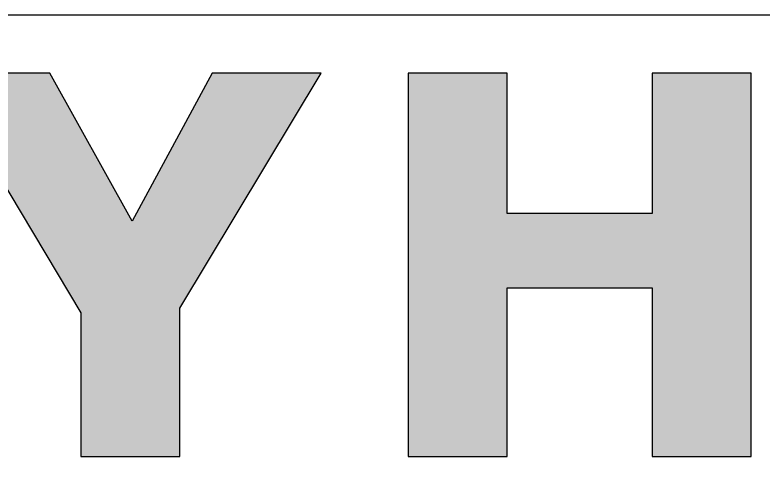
# Model space of a CAD drawing. Header units: millimetres. Extents: x 0 to 1097966, y -63096 to 223085.
# Drawn here: x 338595.9 to 338625.2, y -63081.24 to -63063.6 of the extents above; entities that cross this region are included whole.
import ezdxf

# ---------------------------------------------------------------- set-up
doc = ezdxf.new("R2010")
doc.units = ezdxf.units.MM
doc.layers.add('DZ-文字说明', color=1, linetype='Continuous')
doc.layers.add('layer 1', color=7, linetype='Continuous')

# ---------------------------------------------------------------- blocks, each defined once
blk = doc.blocks.new('YQ1204162216')
h = blk.add_hatch(color=7)
h.dxf.hatch_style = 1
edge = h.paths.add_edge_path()
edge.add_spline(control_points=[(-0.99814, 0.52951), (-0.92776, 0.6466), (-0.85738, 0.76368), (-0.85738, 0.76368), (-0.85738, 0.76368), (-1.0743, 0.76368), (-1.0743, 0.76368), (-1.0743, 0.76368), (-1.0743, 0.76368), (-1.23362, 0.46885), (-1.23362, 0.46885), (-1.23362, 0.46885), (-1.23362, 0.46885), (-1.39801, 0.76368), (-1.39801, 0.76368), (-1.39801, 0.76368), (-1.39801, 0.76368), (-1.62211, 0.76368), (-1.62211, 0.76368), (-1.62211, 0.76368), (-1.62211, 0.76368), (-1.33639, 0.28625), (-1.33639, 0.28625)], knot_values=[0.4, 0.4, 0.4, 0.4, 0.45, 0.45, 0.45, 0.65, 0.65, 0.65, 0.6501, 0.75, 0.75, 0.75, 0.7501, 0.85, 0.85, 0.85, 0.8501, 0.95, 0.95, 0.95, 0.9501, 1.05, 1.05, 1.05, 1.05], degree=3, periodic=0)
edge.add_spline(control_points=[(-1.33639, 0.28625), (-1.33639, 0.28624), (-1.33639, 0), (-1.33639, 0)], knot_values=[0.3, 0.3, 0.3, 0.3, 0.399999, 0.399999, 0.399999, 0.399999], degree=3, periodic=0)
edge.add_spline(control_points=[(-1.33639, 0), (-1.33639, 0), (-1.1389, 0), (-1.1389, 0)], knot_values=[0.2, 0.2, 0.2, 0.2, 0.299999, 0.299999, 0.299999, 0.299999], degree=3, periodic=0)
edge.add_spline(control_points=[(-1.1389, 0), (-1.1389, 0.00001), (-1.1389, 0.29535), (-1.1389, 0.29535)], knot_values=[0.1, 0.1, 0.1, 0.1, 0.199999, 0.199999, 0.199999, 0.199999], degree=3, periodic=0)
edge.add_spline(control_points=[(-1.1389, 0.29535), (-1.1389, 0.29535), (-1.1389, 0.29535), (-1.1389, 0.29535), (-1.1389, 0.29535), (-1.06852, 0.41243), (-0.99814, 0.52951)], knot_values=[0.05, 0.05, 0.05, 0.05, 0.075, 0.075, 0.075, 0.1, 0.1, 0.1, 0.1], degree=3, periodic=0)
h = blk.add_hatch(color=7)
h.dxf.hatch_style = 1
edge = h.paths.add_edge_path()
edge.add_spline(control_points=[(0, 0), (0, 0), (0, 0.76368), (0, 0.76368), (0, 0.76368), (0, 0.76368), (-0.19748, 0.76368), (-0.19748, 0.76368), (-0.19748, 0.76368), (-0.19748, 0.76368), (-0.19748, 0.48426), (-0.19748, 0.48426), (-0.19748, 0.48426), (-0.19748, 0.48426), (-0.48635, 0.48426), (-0.48635, 0.48426), (-0.48635, 0.48426), (-0.48635, 0.48426), (-0.48635, 0.76368), (-0.48635, 0.76368), (-0.48635, 0.76368), (-0.48635, 0.76368), (-0.68384, 0.76368), (-0.68384, 0.76368)], knot_values=[0.4615385, 0.4615385, 0.4615385, 0.4615385, 0.6153846, 0.6153846, 0.6153846, 0.6154846, 0.6923077, 0.6923077, 0.6923077, 0.6924077, 0.7692308, 0.7692308, 0.7692308, 0.7693308, 0.8461538, 0.8461539, 0.8461539, 0.8462539, 0.9230769, 0.9230769, 0.9230769, 0.9231769, 1, 1, 1, 1], degree=3, periodic=0)
edge.add_spline(control_points=[(-0.68384, 0.76368), (-0.68384, 0.76368), (-0.68384, 0.76368), (-0.68384, 0.76368), (-0.68384, 0.76368), (-0.68384, 0), (-0.68384, 0), (-0.68384, 0), (-0.68384, 0), (-0.68384, 0), (-0.68384, 0)], knot_values=[0.3846146, 0.3846146, 0.3846146, 0.3846146, 0.4230765, 0.4230765, 0.4230765, 0.4231765, 0.4232765, 0.4233765, 0.4234765, 0.4615385, 0.4615385, 0.4615385, 0.4615385], degree=3, periodic=0)
edge.add_spline(control_points=[(-0.68384, 0), (-0.68384, 0), (-0.48635, 0), (-0.48635, 0)], knot_values=[0.3076923, 0.3076923, 0.3076923, 0.3076923, 0.3846146, 0.3846146, 0.3846146, 0.3846146], degree=3, periodic=0)
edge.add_spline(control_points=[(-0.48635, 0), (-0.48635, 0), (-0.48635, 0), (-0.48635, 0), (-0.48635, 0), (-0.48635, 0.33614), (-0.48635, 0.33614), (-0.48635, 0.33614), (-0.48635, 0.33614), (-0.48635, 0.33614), (-0.48635, 0.33614)], knot_values=[0.2307685, 0.2307685, 0.2307685, 0.2307685, 0.2692304, 0.2692304, 0.2692304, 0.2693304, 0.2694304, 0.2695304, 0.2696304, 0.3076923, 0.3076923, 0.3076923, 0.3076923], degree=3, periodic=0)
edge.add_spline(control_points=[(-0.48635, 0.33614), (-0.48634, 0.33614), (-0.19748, 0.33614), (-0.19748, 0.33614)], knot_values=[0.1538462, 0.1538462, 0.1538462, 0.1538462, 0.2307685, 0.2307685, 0.2307685, 0.2307685], degree=3, periodic=0)
edge.add_spline(control_points=[(-0.19748, 0.33614), (-0.19748, 0.33614), (-0.19748, 0.33614), (-0.19748, 0.33614), (-0.19748, 0.33614), (-0.19748, 0), (-0.19748, 0), (-0.19748, 0), (-0.19748, 0), (-0.19748, 0), (-0.19748, 0)], knot_values=[0.0769223, 0.0769223, 0.0769223, 0.0769223, 0.1153842, 0.1153842, 0.1153842, 0.1154842, 0.1155842, 0.1156842, 0.1157842, 0.1538462, 0.1538462, 0.1538462, 0.1538462], degree=3, periodic=0)
edge.add_spline(control_points=[(-0.19748, 0), (-0.19748, 0), (0, 0), (0, 0)], knot_values=[0, 0, 0, 0, 0.0769223, 0.0769223, 0.0769223, 0.0769223], degree=3, periodic=0)
at = {"layer": 'layer 1', "color": 7}
for points, knots in [([(-0.85738, 0.76368), (-0.85738, 0.76368), (-1.1389, 0.29535), (-1.1389, 0.29535), (-1.1389, 0.29535), (-1.1389, 0.29535), (-1.1389, 0), (-1.1389, 0), (-1.1389, 0), (-1.1389, 0), (-1.33639, 0), (-1.33639, 0), (-1.33639, 0), (-1.33639, 0), (-1.33639, 0.28625), (-1.33639, 0.28625), (-1.33639, 0.28625), (-1.33639, 0.28625), (-1.62211, 0.76368), (-1.62211, 0.76368), (-1.62211, 0.76368), (-1.62211, 0.76368), (-1.39801, 0.76368), (-1.39801, 0.76368), (-1.39801, 0.76368), (-1.39801, 0.76368), (-1.23362, 0.46885), (-1.23362, 0.46885), (-1.23362, 0.46885), (-1.23362, 0.46885), (-1.0743, 0.76368), (-1.0743, 0.76368), (-1.0743, 0.76368), (-1.0743, 0.76368), (-0.85738, 0.76368), (-0.85738, 0.76368)], [0, 0, 0, 0, 0.1, 0.1, 0.1, 0.1, 0.2, 0.2, 0.2, 0.2, 0.3, 0.3, 0.3, 0.3, 0.4, 0.4, 0.4, 0.4, 0.5, 0.5, 0.5, 0.5, 0.6, 0.6, 0.6, 0.6, 0.7, 0.7, 0.7, 0.7, 0.8, 0.8, 0.8, 0.8, 1, 1, 1, 1]), ([(0, 0), (0, 0), (-0.19748, 0), (-0.19748, 0), (-0.19748, 0), (-0.19748, 0), (-0.19748, 0.33614), (-0.19748, 0.33614), (-0.19748, 0.33614), (-0.19748, 0.33614), (-0.48635, 0.33614), (-0.48635, 0.33614), (-0.48635, 0.33614), (-0.48635, 0.33614), (-0.48635, 0), (-0.48635, 0), (-0.48635, 0), (-0.48635, 0), (-0.68384, 0), (-0.68384, 0), (-0.68384, 0), (-0.68384, 0), (-0.68384, 0.76368), (-0.68384, 0.76368), (-0.68384, 0.76368), (-0.68384, 0.76368), (-0.48635, 0.76368), (-0.48635, 0.76368), (-0.48635, 0.76368), (-0.48635, 0.76368), (-0.48635, 0.48426), (-0.48635, 0.48426), (-0.48635, 0.48426), (-0.48635, 0.48426), (-0.19748, 0.48426), (-0.19748, 0.48426), (-0.19748, 0.48426), (-0.19748, 0.48426), (-0.19748, 0.76368), (-0.19748, 0.76368), (-0.19748, 0.76368), (-0.19748, 0.76368), (0, 0.76368), (0, 0.76368), (0, 0.76368), (0, 0.76368), (0, 0), (0, 0)], [0, 0, 0, 0, 0.0769231, 0.0769231, 0.0769231, 0.0769231, 0.1538462, 0.1538462, 0.1538462, 0.1538462, 0.2307692, 0.2307692, 0.2307692, 0.2307692, 0.3076923, 0.3076923, 0.3076923, 0.3076923, 0.3846154, 0.3846154, 0.3846154, 0.3846154, 0.4615385, 0.4615385, 0.4615385, 0.4615385, 0.5384615, 0.5384615, 0.5384615, 0.5384615, 0.6153846, 0.6153846, 0.6153846, 0.6153846, 0.6923077, 0.6923077, 0.6923077, 0.6923077, 0.7692308, 0.7692308, 0.7692308, 0.7692308, 0.8461538, 0.8461538, 0.8461538, 0.8461539, 1, 1, 1, 1])]:
    blk.add_open_spline(points, degree=3, knots=knots, dxfattribs=at)

msp = doc.modelspace()

# ---------------------------------------------------------------- linework, layer by layer
at = {"layer": 'DZ-文字说明', "color": 7}
msp.add_lwpolyline([(338558.968, -63063.596), (339112.468, -63063.596), (339112.468, -63089.574), (338558.968, -63089.574)], close=True, dxfattribs=at)

# ---------------------------------------------------------------- block references
at = {"xscale": 19.64289513695676, "yscale": 19.64289513695676, "zscale": 19.64289513695676}
msp.add_blockref('YQ1204162216', (338624.731, -63080.873), dxfattribs=at)

doc.saveas('drawing.dxf')
